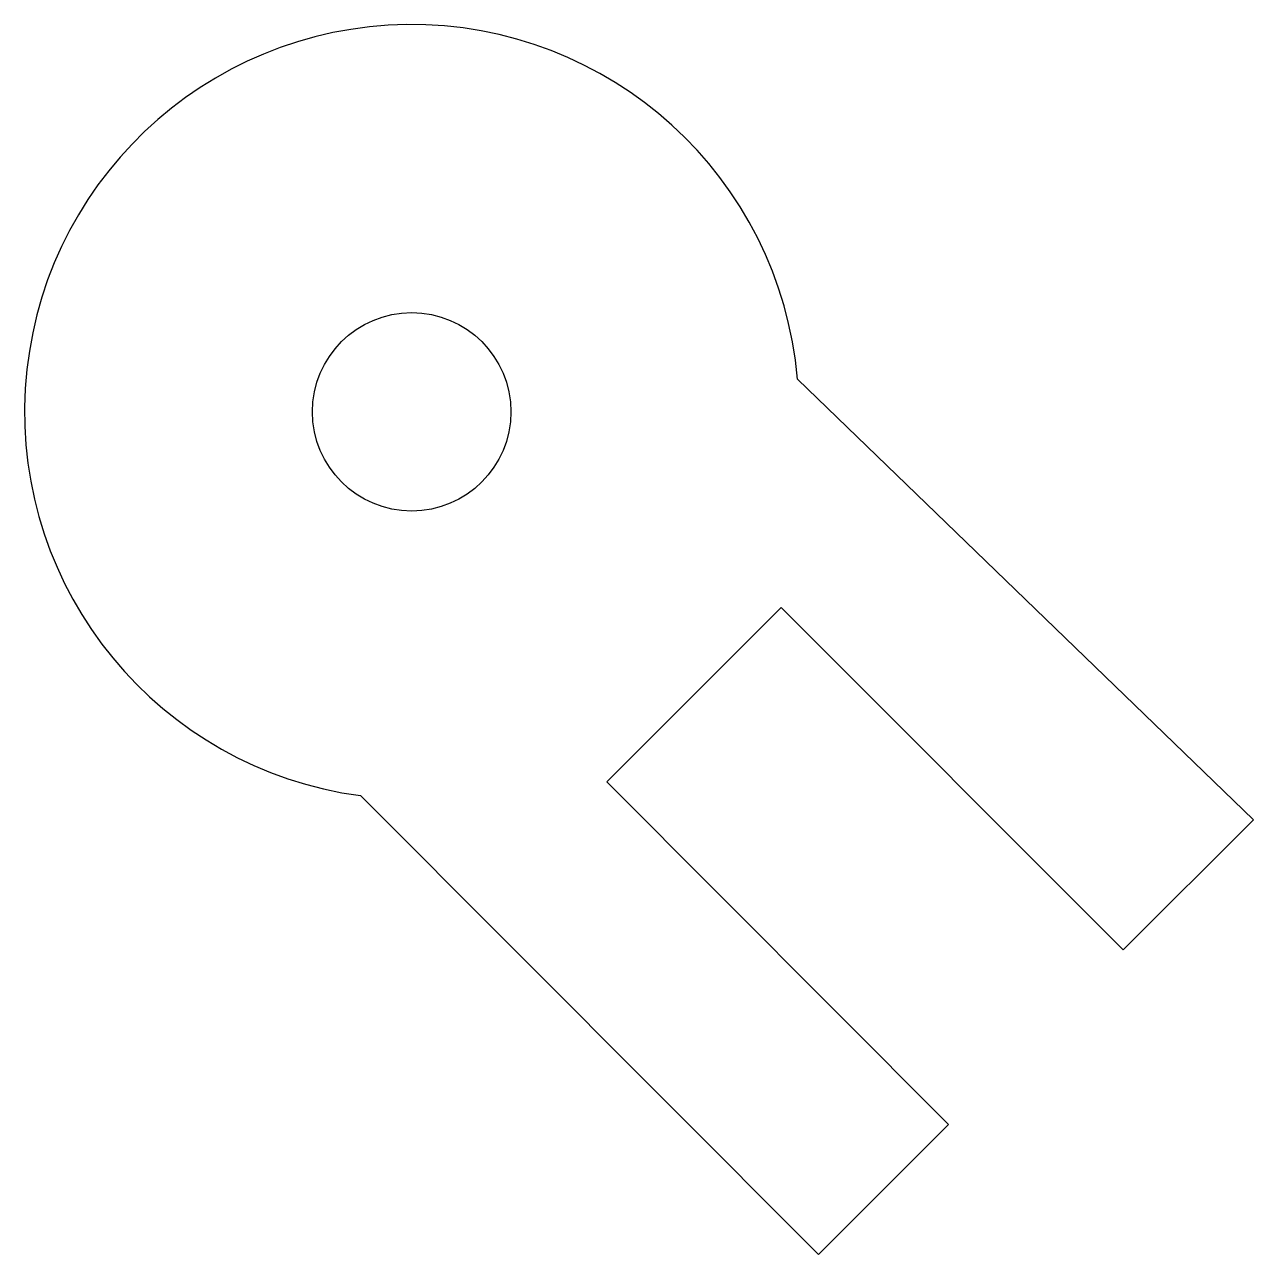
# Model space of a CAD drawing. Header units: millimetres. Extents: x 60.2 to 111, y 433.9 to 484.7.
import ezdxf

# ---------------------------------------------------------------- set-up
doc = ezdxf.new("R2010")
doc.units = ezdxf.units.MM

msp = doc.modelspace()

# ---------------------------------------------------------------- linework, layer by layer
at = {"color": 7, "linetype": 'Continuous', "lineweight": 25}
for p, q in [((111.009, 451.845), (92.16, 470.057)), ((84.278, 453.416), (91.495, 460.623)), ((91.495, 460.623), (105.628, 446.471)), ((98.41, 439.264), (84.278, 453.416)), ((74.1, 452.846), (93.029, 433.89)), ((105.628, 446.471), (111.009, 451.845)), ((93.029, 433.89), (98.41, 439.264))]:
    msp.add_line(p, q, dxfattribs=at)
msp.add_circle((76.217, 468.705), 4.1, dxfattribs=at)
msp.add_arc((76.217, 468.705), 16, 4.8455, 262.3939, dxfattribs=at)

doc.saveas('drawing.dxf')
